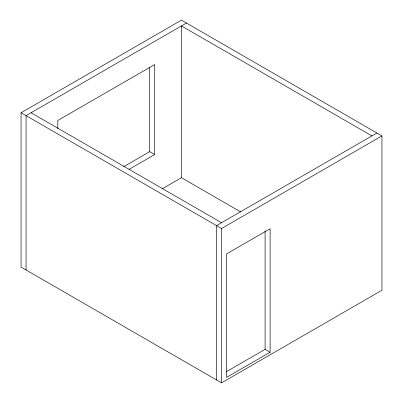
<?xml version="1.0" encoding="UTF-8"?>
<svg xmlns="http://www.w3.org/2000/svg" width="403" height="403" viewBox="0 0 403 403"><rect width="100%" height="100%" fill="white"/><g stroke="black" fill="none" stroke-linecap="round" stroke-linejoin="round"><path stroke-width="0.6" d="M21.057 112.754L181.451 20.15L381.943 135.907L381.943 290.246L221.549 382.85L21.057 267.093L21.057 112.754L221.549 228.506L381.943 135.907M186.463 23.042L26.069 115.646L26.069 269.99M123.575 166.751L149.704 151.664L154.717 154.556L154.717 64.525L57.81 120.472L57.81 128.658M129.131 169.331L154.717 154.556M162.384 188.715L181.451 177.708L240.767 211.953M376.931 133.01L216.537 225.615L216.537 379.958M226.451 371.662L265.134 349.325M270.111 352.242L226.562 377.384L226.562 253.91L270.111 228.768L270.111 352.242L265.098 349.346L265.098 230.889M371.919 135.907L181.451 25.938L181.451 177.768M31.081 112.754L221.549 222.723M221.549 228.506L221.549 382.85M149.704 67.296L149.704 151.664"/></g></svg>
